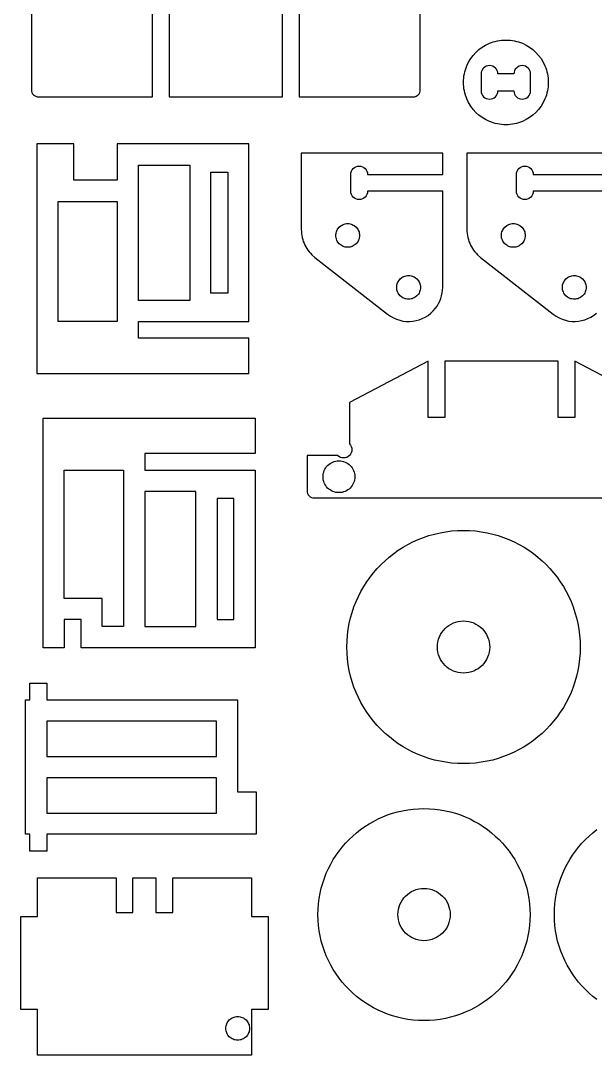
# Model space of a CAD drawing. Extents: x 9 to 509, y 40 to 335.
# Drawn here: x 9.2 to 104.4, y 40.4 to 211.8 of the extents above; entities that cross this region are included whole.
import ezdxf

# ---------------------------------------------------------------- set-up
doc = ezdxf.new("R2010")
doc.units = 0
doc.layers.get('0').update_dxf_attribs({"linetype": 'CONTINUOUS'})

msp = doc.modelspace()

# ---------------------------------------------------------------- linework, layer by layer
at = {"color": 7, "linetype": 'CONTINUOUS'}
for points in [[(11.01, 275.98), (11.01, 200.33), (11.01, 200.33)], [(55.35, 223.3), (55.35, 199.16), (74.22, 199.16), (74.46, 199.18), (74.68, 199.25), (74.88, 199.36), (75.05, 199.5), (75.19, 199.68), (75.3, 199.87), (75.37, 200.09), (75.39, 200.33), (75.39, 200.33), (75.39, 200.33), (75.39, 275.98)], [(11.01, 200.33), (11.03, 200.09), (11.1, 199.87), (11.21, 199.68), (11.35, 199.5), (11.52, 199.36), (11.72, 199.25), (11.94, 199.18), (12.18, 199.16), (12.18, 199.16), (12.18, 199.16), (31.05, 199.16), (31.05, 223.3)], [(33.83, 223.3), (33.83, 199.16), (52.57, 199.16), (52.57, 223.3)], [(96.58, 201.55), (96.57, 201.19), (96.55, 200.83), (96.5, 200.48), (96.44, 200.14), (96.36, 199.8), (96.27, 199.46), (96.16, 199.14), (96.03, 198.82), (95.74, 198.2), (95.38, 197.63), (94.98, 197.08), (94.53, 196.59), (94.03, 196.13), (93.49, 195.73), (92.91, 195.38), (92.29, 195.08), (91.98, 194.95), (91.65, 194.84), (91.32, 194.75), (90.98, 194.67), (90.63, 194.61), (90.28, 194.56), (89.92, 194.54), (89.56, 194.53), (89.56, 194.53), (89.56, 194.53), (89.2, 194.54), (88.84, 194.57), (88.49, 194.61), (88.15, 194.67), (87.81, 194.75), (87.47, 194.84), (87.15, 194.95), (86.83, 195.08), (86.21, 195.38), (85.64, 195.73), (85.09, 196.13), (84.6, 196.59), (84.14, 197.08), (83.74, 197.63), (83.39, 198.2), (83.09, 198.82), (82.96, 199.14), (82.85, 199.46), (82.76, 199.8), (82.68, 200.14), (82.62, 200.48), (82.57, 200.83), (82.55, 201.19), (82.54, 201.55), (82.54, 201.55), (82.54, 201.55), (82.55, 201.91), (82.58, 202.27), (82.62, 202.62), (82.68, 202.97), (82.76, 203.31), (82.85, 203.64), (82.96, 203.97), (83.09, 204.28), (83.39, 204.9), (83.74, 205.48), (84.14, 206.02), (84.6, 206.52), (85.09, 206.97), (85.64, 207.37), (86.21, 207.73), (86.83, 208.02), (87.15, 208.15), (87.47, 208.26), (87.81, 208.35), (88.15, 208.43), (88.49, 208.49), (88.84, 208.54), (89.2, 208.56), (89.56, 208.57), (89.56, 208.57), (89.56, 208.57), (89.92, 208.56), (90.28, 208.54), (90.63, 208.49), (90.98, 208.43), (91.32, 208.35), (91.65, 208.26), (91.98, 208.15), (92.29, 208.02), (92.91, 207.73), (93.49, 207.37), (94.03, 206.97), (94.53, 206.52), (94.98, 206.02), (95.38, 205.48), (95.74, 204.9), (96.03, 204.28), (96.16, 203.97), (96.27, 203.64), (96.36, 203.31), (96.44, 202.97), (96.5, 202.62), (96.55, 202.27), (96.57, 201.91), (96.58, 201.55), (96.58, 201.55), (96.58, 201.55)], [(85.46, 200.16), (85.49, 199.88), (85.57, 199.62), (85.7, 199.38), (85.87, 199.18), (86.08, 199.01), (86.31, 198.88), (86.57, 198.8), (86.85, 198.77), (87.13, 198.8), (87.39, 198.88), (87.63, 199.01), (87.84, 199.18), (88.01, 199.38), (88.13, 199.62), (88.22, 199.88), (88.24, 200.16), (88.24, 200.16), (90.88, 200.16), (90.88, 200.16), (90.91, 199.88), (90.99, 199.62), (91.12, 199.38), (91.29, 199.18), (91.49, 199.01), (91.73, 198.88), (91.99, 198.8), (92.27, 198.77), (92.55, 198.8), (92.81, 198.88), (93.05, 199.01), (93.25, 199.18), (93.42, 199.38), (93.55, 199.62), (93.63, 199.88), (93.66, 200.16), (93.66, 200.16), (93.66, 202.94), (93.66, 202.94), (93.63, 203.22), (93.55, 203.48), (93.42, 203.72), (93.25, 203.92), (93.05, 204.09), (92.81, 204.22), (92.55, 204.3), (92.27, 204.33), (91.99, 204.3), (91.73, 204.22), (91.49, 204.09), (91.29, 203.92), (91.12, 203.72), (90.99, 203.48), (90.91, 203.22), (90.88, 202.94), (90.88, 202.94), (90.88, 202.94), (88.24, 202.94), (88.24, 202.94), (88.22, 203.22), (88.13, 203.48), (88.01, 203.72), (87.84, 203.92), (87.63, 204.09), (87.39, 204.22), (87.13, 204.3), (86.85, 204.33), (86.57, 204.3), (86.31, 204.22), (86.08, 204.09), (85.87, 203.92), (85.7, 203.72), (85.57, 203.48), (85.49, 203.22), (85.46, 202.94), (85.46, 202.94), (85.46, 202.94), (85.46, 200.16), (85.46, 200.16)], [(11.89, 153.31), (47.01, 153.31), (47.01, 159.16), (28.72, 159.16), (28.72, 161.94), (47.01, 161.94), (47.01, 191.36), (25.21, 191.36), (25.21, 185.36), (18.02, 185.36), (18.02, 191.36), (11.89, 191.36), (11.89, 153.31), (11.89, 153.31)], [(69.98, 163.15), (70.45, 162.82), (70.94, 162.54), (71.46, 162.32), (71.98, 162.15), (72.52, 162.03), (73.06, 161.97), (73.6, 161.96), (74.14, 162), (74.68, 162.09), (75.2, 162.23), (75.71, 162.42), (76.2, 162.67), (76.67, 162.96), (77.11, 163.3), (77.52, 163.69), (77.9, 164.13), (78.18, 164.51), (78.42, 164.91), (78.62, 165.33), (78.79, 165.76), (78.92, 166.21), (79.02, 166.67), (79.08, 167.13), (79.1, 167.6), (79.1, 167.6), (79.1, 183.52), (66.66, 183.52), (66.66, 183.52), (66.63, 183.24), (66.55, 182.98), (66.42, 182.74), (66.25, 182.54), (66.05, 182.37), (65.81, 182.24), (65.55, 182.16), (65.27, 182.13), (64.99, 182.16), (64.73, 182.24), (64.49, 182.37), (64.29, 182.54), (64.12, 182.74), (63.99, 182.98), (63.91, 183.24), (63.88, 183.52), (63.88, 186.3), (63.88, 186.3), (63.91, 186.58), (63.99, 186.84), (64.12, 187.08), (64.29, 187.28), (64.49, 187.45), (64.73, 187.58), (64.99, 187.66), (65.27, 187.69), (65.55, 187.66), (65.81, 187.58), (66.05, 187.45), (66.25, 187.28), (66.42, 187.08), (66.55, 186.84), (66.63, 186.58), (66.66, 186.3), (66.66, 186.3), (66.66, 186.3), (79.1, 186.3), (79.1, 189.81), (55.69, 189.81), (55.69, 177.17), (55.69, 177.17), (55.7, 176.83), (55.72, 176.5), (55.77, 176.17), (55.84, 175.84), (55.92, 175.52), (56.02, 175.21), (56.14, 174.9), (56.28, 174.6), (56.43, 174.31), (56.6, 174.02), (56.79, 173.75), (56.99, 173.49), (57.2, 173.24), (57.43, 173), (57.94, 172.55), (57.94, 172.55), (69.98, 163.15), (69.98, 163.15)], [(106.52, 189.81), (83.11, 189.81), (83.11, 177.17), (83.11, 177.17), (83.12, 176.83), (83.15, 176.5), (83.2, 176.17), (83.26, 175.84), (83.35, 175.52), (83.45, 175.21), (83.57, 174.9), (83.7, 174.6), (83.86, 174.31), (84.03, 174.02), (84.21, 173.75), (84.41, 173.49), (84.63, 173.24), (84.86, 173), (85.36, 172.55), (85.36, 172.55), (97.4, 163.15), (97.4, 163.15)], [(28.72, 165.45), (28.72, 187.84), (37.21, 187.84), (37.21, 165.45), (28.72, 165.45), (28.72, 165.45)], [(106.52, 183.52), (94.09, 183.52), (94.09, 183.52), (94.06, 183.24), (93.98, 182.98), (93.85, 182.74), (93.68, 182.54), (93.47, 182.37), (93.24, 182.24), (92.98, 182.16), (92.7, 182.13), (92.42, 182.16), (92.16, 182.24), (91.92, 182.37), (91.71, 182.54), (91.54, 182.74), (91.42, 182.98), (91.33, 183.24), (91.31, 183.52), (91.31, 186.3), (91.31, 186.3), (91.33, 186.58), (91.42, 186.84), (91.54, 187.08), (91.71, 187.28), (91.92, 187.45), (92.16, 187.58), (92.42, 187.66), (92.7, 187.69), (92.98, 187.66), (93.24, 187.58), (93.47, 187.45), (93.68, 187.28), (93.85, 187.08), (93.98, 186.84), (94.06, 186.58), (94.09, 186.3), (94.09, 186.3), (94.09, 186.3), (106.52, 186.3)], [(40.72, 166.63), (40.72, 186.67), (43.5, 186.67), (43.5, 166.63), (40.72, 166.63), (40.72, 166.63)], [(15.41, 161.94), (15.41, 181.84), (25.21, 181.84), (25.21, 161.94), (15.41, 161.94), (15.41, 161.94)], [(65.33, 176.2), (65.32, 176), (65.29, 175.81), (65.24, 175.62), (65.18, 175.44), (65.09, 175.27), (65, 175.1), (64.76, 174.81), (64.46, 174.57), (64.3, 174.47), (64.13, 174.39), (63.95, 174.32), (63.76, 174.28), (63.57, 174.25), (63.37, 174.24), (63.37, 174.24), (63.37, 174.24), (63.16, 174.25), (62.97, 174.28), (62.78, 174.32), (62.6, 174.39), (62.43, 174.47), (62.27, 174.57), (61.97, 174.81), (61.73, 175.1), (61.64, 175.27), (61.55, 175.44), (61.49, 175.62), (61.44, 175.81), (61.41, 176), (61.4, 176.2), (61.4, 176.2), (61.4, 176.2), (61.41, 176.4), (61.44, 176.6), (61.49, 176.79), (61.55, 176.97), (61.64, 177.14), (61.73, 177.3), (61.97, 177.59), (62.27, 177.83), (62.43, 177.93), (62.6, 178.01), (62.78, 178.08), (62.97, 178.13), (63.16, 178.16), (63.37, 178.17), (63.37, 178.17), (63.37, 178.17), (63.57, 178.16), (63.76, 178.13), (63.95, 178.08), (64.13, 178.01), (64.3, 177.93), (64.46, 177.83), (64.76, 177.59), (65, 177.3), (65.09, 177.14), (65.18, 176.97), (65.24, 176.79), (65.29, 176.6), (65.32, 176.4), (65.33, 176.2), (65.33, 176.2), (65.33, 176.2)], [(92.76, 176.2), (92.75, 176), (92.72, 175.81), (92.67, 175.62), (92.6, 175.44), (92.52, 175.27), (92.42, 175.1), (92.18, 174.81), (91.89, 174.57), (91.73, 174.47), (91.56, 174.39), (91.38, 174.32), (91.19, 174.28), (90.99, 174.25), (90.79, 174.24), (90.79, 174.24), (90.79, 174.24), (90.59, 174.25), (90.39, 174.28), (90.21, 174.32), (90.03, 174.39), (89.85, 174.47), (89.69, 174.57), (89.4, 174.81), (89.16, 175.1), (89.06, 175.27), (88.98, 175.44), (88.91, 175.62), (88.86, 175.81), (88.83, 176), (88.82, 176.2), (88.82, 176.2), (88.82, 176.2), (88.83, 176.4), (88.86, 176.6), (88.91, 176.79), (88.98, 176.97), (89.06, 177.14), (89.16, 177.3), (89.4, 177.59), (89.69, 177.83), (89.85, 177.93), (90.03, 178.01), (90.21, 178.08), (90.39, 178.13), (90.59, 178.16), (90.79, 178.17), (90.79, 178.17), (90.79, 178.17), (90.99, 178.16), (91.19, 178.13), (91.38, 178.08), (91.56, 178.01), (91.73, 177.93), (91.89, 177.83), (92.18, 177.59), (92.42, 177.3), (92.52, 177.14), (92.6, 176.97), (92.67, 176.79), (92.72, 176.6), (92.75, 176.4), (92.76, 176.2), (92.76, 176.2), (92.76, 176.2)], [(75.42, 167.6), (75.41, 167.4), (75.38, 167.21), (75.33, 167.02), (75.26, 166.84), (75.18, 166.66), (75.08, 166.5), (74.84, 166.21), (74.55, 165.97), (74.39, 165.87), (74.22, 165.79), (74.04, 165.72), (73.85, 165.68), (73.65, 165.65), (73.45, 165.64), (73.45, 165.64), (73.25, 165.65), (73.06, 165.68), (72.87, 165.72), (72.69, 165.79), (72.51, 165.87), (72.35, 165.97), (72.06, 166.21), (71.82, 166.5), (71.72, 166.66), (71.64, 166.84), (71.57, 167.02), (71.53, 167.21), (71.5, 167.4), (71.49, 167.6), (71.49, 167.6), (71.49, 167.6), (71.5, 167.8), (71.53, 168), (71.57, 168.19), (71.64, 168.37), (71.72, 168.54), (71.82, 168.7), (72.06, 168.99), (72.35, 169.23), (72.51, 169.33), (72.69, 169.41), (72.87, 169.48), (73.06, 169.53), (73.25, 169.56), (73.45, 169.57), (73.45, 169.57), (73.65, 169.56), (73.85, 169.53), (74.04, 169.48), (74.22, 169.41), (74.39, 169.33), (74.55, 169.23), (74.84, 168.99), (75.08, 168.7), (75.18, 168.54), (75.26, 168.37), (75.33, 168.19), (75.38, 168), (75.41, 167.8), (75.42, 167.6), (75.42, 167.6), (75.42, 167.6)], [(102.84, 167.6), (102.83, 167.4), (102.8, 167.21), (102.76, 167.02), (102.69, 166.84), (102.61, 166.66), (102.51, 166.5), (102.27, 166.21), (101.98, 165.97), (101.82, 165.87), (101.64, 165.79), (101.46, 165.72), (101.27, 165.68), (101.08, 165.65), (100.88, 165.64), (100.88, 165.64), (100.88, 165.64), (100.68, 165.65), (100.48, 165.68), (100.29, 165.72), (100.11, 165.79), (99.94, 165.87), (99.78, 165.97), (99.49, 166.21), (99.25, 166.5), (99.15, 166.66), (99.07, 166.84), (99, 167.02), (98.95, 167.21), (98.92, 167.4), (98.91, 167.6), (98.91, 167.6), (98.92, 167.8), (98.95, 168), (99, 168.19), (99.07, 168.37), (99.15, 168.54), (99.25, 168.7), (99.49, 168.99), (99.78, 169.23), (99.94, 169.33), (100.11, 169.41), (100.29, 169.48), (100.48, 169.53), (100.68, 169.56), (100.88, 169.57), (100.88, 169.57), (101.08, 169.56), (101.27, 169.53), (101.46, 169.48), (101.64, 169.41), (101.82, 169.33), (101.98, 169.23), (102.27, 168.99), (102.51, 168.7), (102.61, 168.54), (102.69, 168.37), (102.76, 168.19), (102.8, 168), (102.83, 167.8), (102.84, 167.6), (102.84, 167.6), (102.84, 167.6)], [(97.4, 163.15), (97.87, 162.82), (98.37, 162.54), (98.88, 162.32), (99.41, 162.15), (99.94, 162.03), (100.48, 161.97), (101.03, 161.96), (101.57, 162), (102.1, 162.09), (102.63, 162.23), (103.13, 162.42), (103.63, 162.67), (104.09, 162.96), (104.54, 163.3)], [(114.01, 148.52), (100.98, 155.4), (100.98, 146.04), (98.2, 146.04), (98.2, 155.4), (79.47, 155.4), (79.47, 146.04), (76.69, 146.04), (76.69, 155.4), (63.67, 148.52), (63.67, 141.71), (63.67, 141.71), (63.85, 141.49), (63.97, 141.25), (64.05, 140.99), (64.08, 140.73), (64.05, 140.46), (63.97, 140.21), (63.85, 139.96), (63.67, 139.75), (63.45, 139.57), (63.21, 139.44), (62.95, 139.36), (62.69, 139.34), (62.42, 139.36), (62.16, 139.44), (61.92, 139.57), (61.7, 139.75), (61.7, 139.75), (61.7, 139.75), (56.64, 139.75), (56.64, 139.75)], [(12.93, 107.9), (12.93, 145.95), (48.05, 145.95), (48.05, 140.09), (29.76, 140.09), (29.76, 137.31), (48.05, 137.31), (48.05, 107.9), (19.23, 107.9), (19.23, 112.58), (16.45, 112.58), (16.45, 107.9), (12.93, 107.9), (12.93, 107.9)], [(56.64, 139.75), (56.64, 133.89), (56.64, 133.89), (56.67, 133.66), (56.74, 133.44), (56.84, 133.24), (56.99, 133.06), (57.16, 132.92), (57.36, 132.81), (57.58, 132.75), (57.82, 132.72), (57.82, 132.72), (57.82, 132.72), (119.86, 132.72)], [(61.91, 133.6), (61.64, 133.61), (61.38, 133.65), (61.13, 133.72), (60.89, 133.81), (60.66, 133.92), (60.44, 134.05), (60.24, 134.2), (60.05, 134.37), (59.88, 134.56), (59.73, 134.76), (59.6, 134.98), (59.49, 135.21), (59.4, 135.45), (59.33, 135.7), (59.29, 135.96), (59.28, 136.23), (59.28, 136.23), (59.28, 136.23), (59.29, 136.5), (59.33, 136.76), (59.4, 137.02), (59.49, 137.26), (59.6, 137.49), (59.73, 137.71), (59.88, 137.91), (60.05, 138.1), (60.24, 138.27), (60.44, 138.42), (60.66, 138.55), (60.89, 138.66), (61.13, 138.75), (61.38, 138.82), (61.64, 138.86), (61.91, 138.87), (61.91, 138.87), (61.91, 138.87), (62.18, 138.86), (62.44, 138.82), (62.7, 138.75), (62.94, 138.66), (63.17, 138.55), (63.38, 138.42), (63.59, 138.27), (63.77, 138.1), (63.94, 137.91), (64.1, 137.71), (64.23, 137.49), (64.34, 137.26), (64.43, 137.02), (64.49, 136.76), (64.53, 136.5), (64.55, 136.23), (64.55, 136.23), (64.55, 136.23), (64.53, 135.96), (64.49, 135.7), (64.43, 135.45), (64.34, 135.21), (64.23, 134.98), (64.1, 134.76), (63.94, 134.56), (63.77, 134.37), (63.59, 134.2), (63.39, 134.05), (63.17, 133.92), (62.94, 133.81), (62.7, 133.72), (62.44, 133.65), (62.18, 133.61), (61.91, 133.6), (61.91, 133.6), (61.91, 133.6)], [(16.45, 116.09), (16.45, 137.31), (26.25, 137.31), (26.25, 111.41), (22.74, 111.41), (22.74, 116.09), (16.45, 116.09), (16.45, 116.09)], [(29.76, 111.41), (38.25, 111.41), (38.25, 133.8), (29.76, 133.8), (29.76, 111.41), (29.76, 111.41)], [(41.76, 112.58), (44.54, 112.58), (44.54, 132.63), (41.76, 132.63), (41.76, 112.58), (41.76, 112.58)], [(101.87, 108.03), (101.84, 107.04), (101.77, 106.06), (101.64, 105.09), (101.47, 104.14), (101.26, 103.2), (101, 102.29), (100.69, 101.39), (100.35, 100.51), (99.96, 99.66), (99.54, 98.82), (99.07, 98.02), (98.57, 97.23), (98.03, 96.47), (97.46, 95.75), (96.85, 95.04), (96.21, 94.37), (95.54, 93.73), (94.84, 93.13), (94.11, 92.55), (93.35, 92.01), (92.57, 91.51), (91.76, 91.05), (90.92, 90.62), (90.07, 90.23), (89.19, 89.89), (88.29, 89.58), (87.38, 89.32), (86.44, 89.11), (85.49, 88.94), (84.53, 88.82), (83.54, 88.74), (82.55, 88.72), (82.55, 88.72), (82.55, 88.72), (81.56, 88.74), (80.58, 88.82), (79.61, 88.94), (78.66, 89.11), (77.72, 89.32), (76.81, 89.58), (75.91, 89.89), (75.03, 90.23), (74.18, 90.62), (73.34, 91.05), (72.54, 91.51), (71.75, 92.01), (70.99, 92.55), (70.27, 93.13), (69.56, 93.73), (68.89, 94.37), (68.25, 95.04), (67.65, 95.74), (67.07, 96.47), (66.53, 97.23), (66.03, 98.02), (65.57, 98.82), (65.14, 99.66), (64.75, 100.51), (64.41, 101.39), (64.1, 102.29), (63.84, 103.2), (63.63, 104.14), (63.46, 105.09), (63.34, 106.06), (63.26, 107.04), (63.24, 108.03), (63.24, 108.03), (63.24, 108.03), (63.26, 109.03), (63.34, 110.01), (63.46, 110.97), (63.63, 111.92), (63.84, 112.86), (64.1, 113.77), (64.41, 114.67), (64.75, 115.55), (65.14, 116.41), (65.57, 117.24), (66.03, 118.05), (66.53, 118.83), (67.07, 119.59), (67.65, 120.32), (68.25, 121.02), (68.89, 121.69), (69.56, 122.33), (70.26, 122.94), (70.99, 123.51), (71.75, 124.05), (72.54, 124.55), (73.34, 125.01), (74.18, 125.44), (75.03, 125.83), (75.91, 126.17), (76.81, 126.48), (77.72, 126.74), (78.66, 126.95), (79.61, 127.12), (80.58, 127.25), (81.56, 127.32), (82.55, 127.35), (82.55, 127.35), (83.55, 127.32), (84.53, 127.25), (85.49, 127.12), (86.44, 126.95), (87.38, 126.74), (88.29, 126.48), (89.19, 126.17), (90.07, 125.83), (90.93, 125.44), (91.76, 125.02), (92.57, 124.55), (93.35, 124.05), (94.11, 123.51), (94.84, 122.94), (95.54, 122.33), (96.21, 121.69), (96.85, 121.02), (97.46, 120.32), (98.03, 119.59), (98.57, 118.83), (99.07, 118.05), (99.53, 117.24), (99.96, 116.4), (100.35, 115.55), (100.69, 114.67), (101, 113.77), (101.26, 112.86), (101.47, 111.92), (101.64, 110.97), (101.77, 110.01), (101.84, 109.02), (101.87, 108.03), (101.87, 108.03), (101.87, 108.03)], [(86.88, 108.03), (86.86, 107.59), (86.79, 107.16), (86.68, 106.74), (86.54, 106.35), (86.36, 105.97), (86.14, 105.61), (85.89, 105.28), (85.61, 104.97), (85.3, 104.69), (84.97, 104.44), (84.61, 104.23), (84.24, 104.05), (83.84, 103.9), (83.42, 103.79), (82.99, 103.73), (82.55, 103.71), (82.55, 103.71), (82.55, 103.71), (82.11, 103.73), (81.68, 103.79), (81.26, 103.9), (80.87, 104.05), (80.49, 104.23), (80.13, 104.44), (79.8, 104.69), (79.49, 104.97), (79.21, 105.28), (78.96, 105.61), (78.75, 105.97), (78.56, 106.35), (78.42, 106.74), (78.31, 107.16), (78.25, 107.59), (78.22, 108.03), (78.22, 108.03), (78.22, 108.03), (78.25, 108.47), (78.31, 108.9), (78.42, 109.32), (78.56, 109.72), (78.75, 110.09), (78.96, 110.45), (79.21, 110.78), (79.49, 111.09), (79.8, 111.37), (80.13, 111.62), (80.49, 111.84), (80.87, 112.02), (81.26, 112.16), (81.68, 112.27), (82.11, 112.34), (82.55, 112.36), (82.55, 112.36), (82.99, 112.34), (83.42, 112.27), (83.84, 112.16), (84.24, 112.02), (84.61, 111.84), (84.97, 111.62), (85.3, 111.37), (85.61, 111.09), (85.89, 110.78), (86.14, 110.45), (86.36, 110.09), (86.54, 109.72), (86.68, 109.32), (86.79, 108.9), (86.86, 108.47), (86.88, 108.03), (86.88, 108.03), (86.88, 108.03)], [(10.76, 74.24), (10.76, 77.02), (10.03, 77.02), (10.03, 99.26), (10.76, 99.26), (10.76, 102.04), (13.54, 102.04), (13.54, 99.26), (45.15, 99.26), (45.15, 84.04), (48.22, 84.04), (48.22, 77.02), (13.54, 77.02), (13.54, 74.24), (10.76, 74.24), (10.76, 74.24)], [(13.54, 89.89), (41.64, 89.89), (41.64, 95.75), (13.54, 95.75), (13.54, 89.89), (13.54, 89.89)], [(13.54, 80.53), (41.64, 80.53), (41.64, 86.38), (13.54, 86.38), (13.54, 80.53), (13.54, 80.53)], [(93.56, 63.72), (93.54, 62.82), (93.47, 61.93), (93.36, 61.05), (93.21, 60.18), (93.01, 59.33), (92.77, 58.5), (92.5, 57.68), (92.18, 56.89), (91.83, 56.11), (91.44, 55.35), (91.02, 54.62), (90.57, 53.9), (90.08, 53.22), (89.55, 52.55), (89, 51.91), (88.42, 51.3), (87.81, 50.72), (87.17, 50.17), (86.51, 49.65), (85.82, 49.16), (85.11, 48.7), (84.37, 48.28), (83.62, 47.89), (82.84, 47.54), (82.04, 47.23), (81.23, 46.95), (80.39, 46.71), (79.54, 46.52), (78.68, 46.36), (77.8, 46.25), (76.91, 46.18), (76, 46.16), (76, 46.16), (76, 46.16), (75.1, 46.18), (74.21, 46.25), (73.33, 46.36), (72.47, 46.52), (71.62, 46.71), (70.78, 46.95), (69.97, 47.23), (69.17, 47.54), (68.39, 47.89), (67.63, 48.28), (66.9, 48.7), (66.19, 49.16), (65.5, 49.65), (64.84, 50.17), (64.2, 50.72), (63.59, 51.3), (63.01, 51.91), (62.46, 52.55), (61.93, 53.21), (61.44, 53.9), (60.99, 54.62), (60.56, 55.35), (60.18, 56.11), (59.83, 56.89), (59.51, 57.68), (59.24, 58.5), (59, 59.33), (58.8, 60.18), (58.65, 61.05), (58.54, 61.93), (58.47, 62.82), (58.45, 63.72), (58.45, 63.72), (58.45, 63.72), (58.47, 64.62), (58.54, 65.52), (58.65, 66.4), (58.8, 67.26), (59, 68.11), (59.24, 68.94), (59.51, 69.76), (59.83, 70.56), (60.18, 71.33), (60.57, 72.09), (60.99, 72.83), (61.44, 73.54), (61.93, 74.23), (62.46, 74.89), (63.01, 75.53), (63.59, 76.14), (64.2, 76.72), (64.84, 77.27), (65.5, 77.79), (66.19, 78.28), (66.9, 78.74), (67.63, 79.16), (68.39, 79.55), (69.17, 79.9), (69.97, 80.22), (70.78, 80.49), (71.62, 80.73), (72.46, 80.92), (73.33, 81.08), (74.21, 81.19), (75.1, 81.26), (76, 81.28), (76, 81.28), (76, 81.28), (76.91, 81.26), (77.8, 81.19), (78.68, 81.08), (79.54, 80.92), (80.39, 80.73), (81.23, 80.49), (82.04, 80.22), (82.84, 79.9), (83.62, 79.55), (84.37, 79.16), (85.11, 78.74), (85.82, 78.28), (86.51, 77.79), (87.17, 77.27), (87.81, 76.72), (88.42, 76.14), (89, 75.53), (89.55, 74.89), (90.08, 74.23), (90.57, 73.54), (91.02, 72.83), (91.44, 72.09), (91.83, 71.33), (92.18, 70.56), (92.5, 69.76), (92.77, 68.94), (93.01, 68.11), (93.21, 67.26), (93.36, 66.39), (93.47, 65.52), (93.54, 64.62), (93.56, 63.72), (93.56, 63.72), (93.56, 63.72)], [(104.63, 49.65), (103.97, 50.17), (103.33, 50.72), (102.72, 51.3), (102.14, 51.91), (101.59, 52.55), (101.06, 53.21), (100.58, 53.9), (100.12, 54.62), (99.7, 55.35), (99.31, 56.11), (98.96, 56.89), (98.64, 57.68), (98.37, 58.5), (98.13, 59.33), (97.93, 60.18), (97.78, 61.05), (97.67, 61.93), (97.6, 62.82), (97.58, 63.72), (97.58, 63.72), (97.58, 63.72), (97.6, 64.62), (97.67, 65.52), (97.78, 66.4), (97.93, 67.26), (98.13, 68.11), (98.37, 68.94), (98.64, 69.76), (98.96, 70.56), (99.31, 71.33), (99.7, 72.09), (100.12, 72.83), (100.58, 73.54), (101.06, 74.23), (101.59, 74.89), (102.14, 75.53), (102.72, 76.14), (103.33, 76.72), (103.97, 77.27), (104.63, 77.79)], [(47.42, 40.41), (12.01, 40.41), (12.01, 48.02), (9.23, 48.02), (9.23, 63.38), (12.01, 63.38), (12.01, 69.82), (25.03, 69.82), (25.03, 64.09), (27.81, 64.09), (27.81, 69.82), (31.62, 69.82), (31.62, 64.09), (34.4, 64.09), (34.4, 69.82), (47.42, 69.82), (47.42, 63.38), (50.2, 63.38), (50.2, 48.02), (47.42, 48.02), (47.42, 40.41), (47.42, 40.41)], [(80.33, 63.72), (80.31, 63.28), (80.24, 62.85), (80.14, 62.43), (79.99, 62.04), (79.81, 61.66), (79.59, 61.3), (79.34, 60.97), (79.06, 60.66), (78.76, 60.38), (78.42, 60.13), (78.07, 59.92), (77.69, 59.73), (77.29, 59.59), (76.88, 59.48), (76.45, 59.42), (76, 59.39), (76, 59.39), (75.56, 59.42), (75.13, 59.48), (74.72, 59.59), (74.32, 59.73), (73.94, 59.92), (73.59, 60.13), (73.25, 60.38), (72.95, 60.66), (72.67, 60.97), (72.42, 61.3), (72.2, 61.66), (72.02, 62.04), (71.87, 62.43), (71.77, 62.85), (71.7, 63.28), (71.68, 63.72), (71.68, 63.72), (71.68, 63.72), (71.7, 64.16), (71.77, 64.59), (71.87, 65.01), (72.02, 65.41), (72.2, 65.78), (72.42, 66.14), (72.67, 66.47), (72.95, 66.78), (73.25, 67.06), (73.59, 67.31), (73.94, 67.53), (74.32, 67.71), (74.72, 67.85), (75.13, 67.96), (75.56, 68.03), (76, 68.05), (76, 68.05), (76, 68.05), (76.45, 68.03), (76.88, 67.96), (77.29, 67.85), (77.69, 67.71), (78.07, 67.53), (78.42, 67.31), (78.76, 67.06), (79.06, 66.78), (79.34, 66.47), (79.59, 66.14), (79.81, 65.78), (79.99, 65.41), (80.14, 65.01), (80.24, 64.59), (80.31, 64.16), (80.33, 63.72), (80.33, 63.72), (80.33, 63.72)], [(45.15, 46.84), (45.35, 46.83), (45.55, 46.8), (45.74, 46.75), (45.92, 46.68), (46.09, 46.6), (46.25, 46.5), (46.54, 46.26), (46.78, 45.97), (46.88, 45.81), (46.96, 45.64), (47.03, 45.46), (47.08, 45.27), (47.11, 45.07), (47.12, 44.87), (47.12, 44.87), (47.12, 44.87), (47.11, 44.67), (47.08, 44.48), (47.03, 44.29), (46.96, 44.11), (46.88, 43.94), (46.78, 43.77), (46.54, 43.48), (46.25, 43.24), (46.09, 43.14), (45.92, 43.06), (45.74, 42.99), (45.55, 42.95), (45.35, 42.92), (45.15, 42.91), (45.15, 42.91), (44.95, 42.92), (44.76, 42.95), (44.57, 42.99), (44.39, 43.06), (44.22, 43.14), (44.06, 43.24), (43.76, 43.48), (43.52, 43.77), (43.43, 43.94), (43.34, 44.11), (43.28, 44.29), (43.23, 44.48), (43.2, 44.67), (43.19, 44.87), (43.19, 44.87), (43.19, 44.87), (43.2, 45.07), (43.23, 45.27), (43.28, 45.46), (43.34, 45.64), (43.43, 45.81), (43.52, 45.97), (43.76, 46.26), (44.06, 46.5), (44.22, 46.6), (44.39, 46.68), (44.57, 46.75), (44.76, 46.8), (44.95, 46.83), (45.15, 46.84), (45.15, 46.84), (45.15, 46.84)]]:
    msp.add_lwpolyline(points, dxfattribs=at)

doc.saveas('drawing.dxf')
